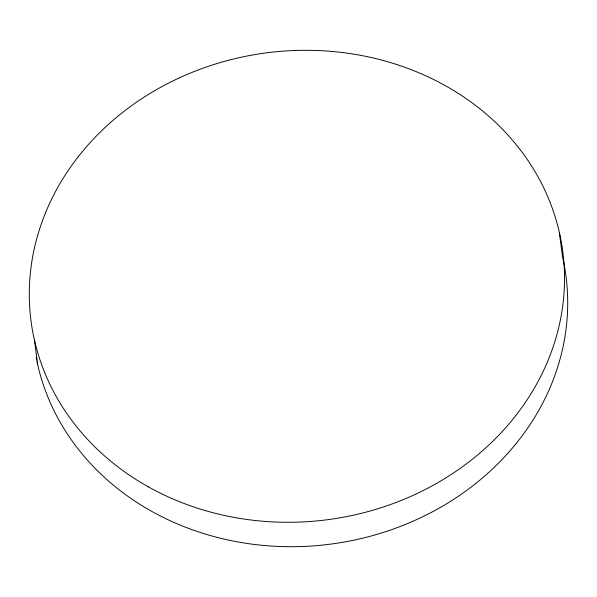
<?xml version="1.0" encoding="UTF-8"?>
<svg xmlns="http://www.w3.org/2000/svg" width="597" height="597" viewBox="0 0 597 597"><rect width="100%" height="100%" fill="white"/><g stroke="black" fill="none" stroke-linecap="round" stroke-linejoin="round"><path stroke-width="0.9" d="M559.344 232.352L562.516 256.755A268.135 235.412 -7.4 0 1 350.999 540.763A268.135 235.412 -7.4 0 1 37.059 361.939M34.484 340.245L37.656 364.648M36.678 360.125A268.135 235.412 -7.4 0 1 36.133 357.387M148.444 486.898A268.135 235.412 -7.4 0 0 563.978 293.649A268.135 235.412 -7.4 0 0 178.316 78.341A268.135 235.412 -7.4 0 0 148.444 486.898"/></g></svg>
